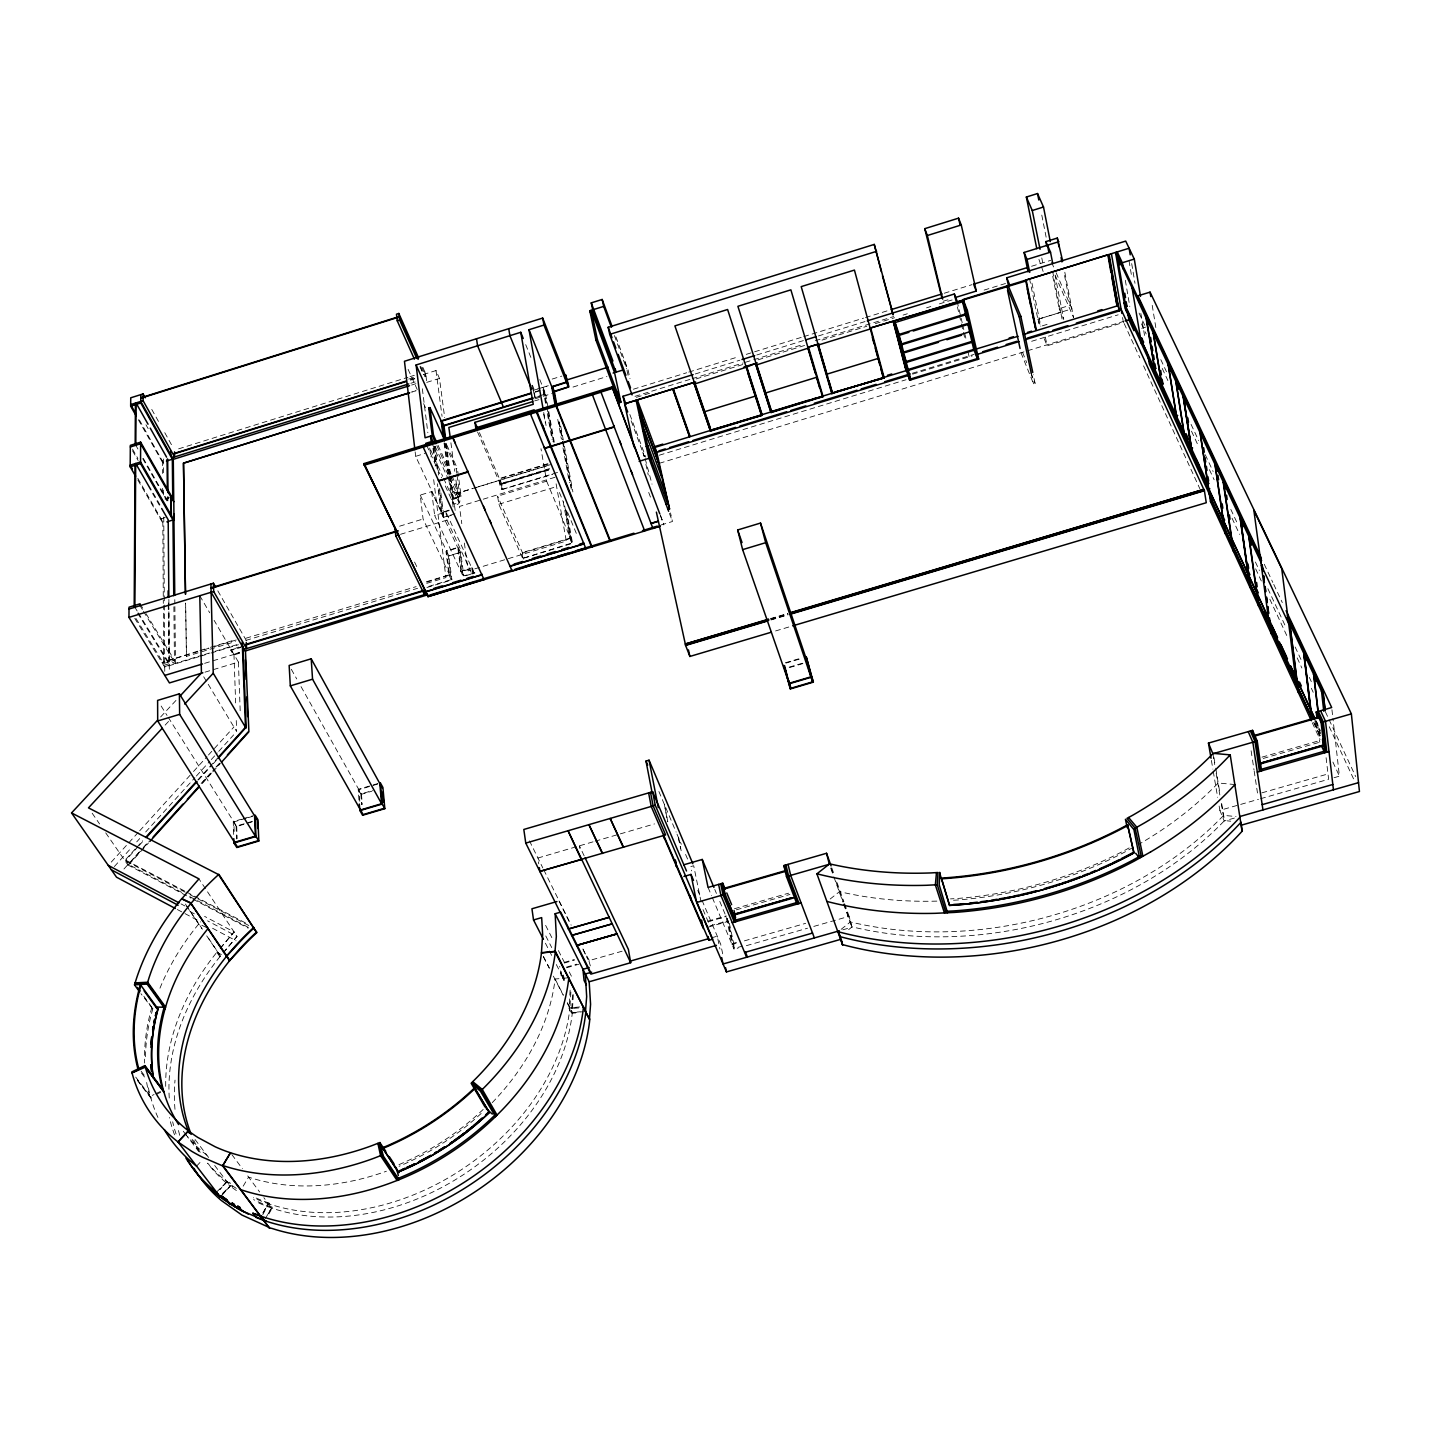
<?xml version="1.0" encoding="UTF-8"?>
<svg xmlns="http://www.w3.org/2000/svg" width="1431" height="1431" viewBox="0 0 1431 1431"><rect width="100%" height="100%" fill="white"/><g stroke="black" fill="none" stroke-linecap="round" stroke-linejoin="round"><path stroke-width="0.75" stroke-dasharray="5 3.75" d="M570.897 991.987L569.878 1008.157L578.714 1007.263M572.507 994.831L571.524 1013.166L578.822 1012.844M573.312 994.688L572.293 1012.808L583.293 1011.699M570.11 990.163L569.073 1008.318L571.541 1013.22M239.496 652.268L233.307 654.593L230.641 650.05L238.673 647.098M524.014 558.036L571.774 543.029L565.603 508.81M152.777 1008.891L140.953 993.686M151.901 1007.335L151.722 1007.907A228.262 171.219 -33.7 0 0 144.656 1063.054M152.849 1008.658L152.67 1009.302A228.119 171.201 -33.8 0 0 145.533 1060.192M268.152 1213.774L271.55 1208.014L263.876 1197.693M268.903 1213.882L272.355 1207.71L268.116 1205.904A222.807 169.377 -33.8 0 1 257.133 1201.325L253.537 1199.607M262.875 1213.059L268.366 1203.704A210.679 159.968 -34.1 0 0 569.949 1007.835L579.644 1006.959M262.732 1214.758L269.028 1203.113L272.301 1207.514M263.089 1212.665L268.33 1203.686L264.467 1202.344A224.22 170.128 -33.7 0 1 253.412 1197.747M265.254 1218.747L271.514 1207.997A210.196 159.896 -34.2 0 0 572.364 1012.486L580.092 1011.789M243.198 1186.156L248.565 1177.105A213.684 160.344 -33.7 0 0 386.406 1171.22M219.963 956.802L220.499 955.98L207.245 936.357M219.873 956.767L216.868 952.295L217.476 951.508A224.9 170.79 -34.1 0 0 165.71 1087.041M361.417 793.74L361.578 804.669M223.218 952.921L237.045 936.464L198.963 878.867M220.213 948.449L234.076 931.975L204.597 916.377M220.249 948.252L234.076 931.975M223.254 952.724L237.045 936.464L207.602 920.848M123.96 868.993L141.758 849.263M143.243 847.617L149.182 841.052M201.127 783.544L214.489 768.751M215.974 767.105L218.943 763.832M114.355 866.542L130.758 848.44M136.732 841.857L139.719 838.566M145.676 831.983L194.884 777.677M196.387 776.031L209.802 761.22M211.287 759.575L217.262 752.992M218.746 751.347L233.664 734.872M135.23 848.994L124.801 860.496L187.998 893.642M136.732 847.349L142.689 840.766M197.818 779.931L217.172 758.555M181.809 892.461L128.879 864.664L125.803 860.192L137.68 847.098M139.165 845.453L143.601 840.552M198.498 779.949L211.86 765.209M213.344 763.582L216.314 760.308M105.715 832.842L127.878 864.95L148.681 841.947M202.165 782.829L211.073 772.973M217.029 766.39L219.998 763.117M128.879 864.664L139.362 853.055M140.864 851.409L148.359 843.127M202.272 783.49L211.269 773.545M212.772 771.881L220.249 763.599M111.26 862.106L138.181 832.448M139.683 830.803L192.022 773.134M193.507 771.488L206.976 756.659M208.461 755.013L233.897 727.02M216.403 1192.238L227.601 1181.112A223.755 169.895 -33.7 0 0 230.624 1183.383M222.556 1193.4L230.856 1185.405A223.254 169.824 -33.8 0 0 233.879 1187.676M214.668 1165.46L230.266 1186.049L220.213 1196.942L230.248 1186.049A210.196 159.896 -34.2 0 1 207.549 1163.17M165.137 725.123L169.645 720.258M160.648 716.931L177.265 699.043M196.566 1166.14L200.984 1161.435M841.178 929.291L850.39 921.958A318.058 236.437 -13.8 0 0 1223.648 815.348L1236.044 816.582M848.637 929.649L852.143 926.859A317.342 236.383 -13.8 0 0 1224.525 820.589L1230.714 821.197M830.159 899.026L839.514 891.638A322.297 236.652 -14.1 0 0 937.931 901.083M1129.131 847.921L1123.55 850.98A323.048 237.027 -14.1 0 1 956.856 898.525L950.47 898.901M1133.173 847.42L1123.89 852.518A322.834 237.009 -14.1 0 1 957.303 900.027L950.846 900.403M137.537 1080.638L150.863 1098.078L154.566 1096.271M137.304 1079.743L150.631 1097.273L154.333 1095.395M156.176 1094.482L161.721 1091.781M135.73 1077.114L150.38 1096.307L154.083 1094.518M155.925 1093.624L161.488 1090.959M534.944 397.693L534.389 390.019L532.421 385.189M178.625 448.851L407.942 377.301M410.053 376.639L414.31 375.316M408.729 379.072L415.097 377.086M423.236 374.546L436.008 370.557L439.478 378.41L444.701 417.673M410.429 379.752L414.686 378.428M410.482 380.163L414.74 378.839M410.858 383.275L415.115 381.952M411.645 385.046L415.902 383.723M426.724 382.381L439.478 378.41M165.102 498.686L169.126 497.433M165.102 499.115L169.126 497.863M552.169 379.072L561.828 376.085M533.119 390.395L540.113 388.23M542.242 387.586L546.481 386.263M537.913 388.91L548.288 385.708M535.158 391.772L543.655 389.143L546.409 404.472M535.105 392.237L543.082 389.751L546.588 403.238M539.791 379.573L545.587 393.972L534.997 397.246L531.795 385.386M535.069 397.675L545.032 394.58M534.872 398.855L551.829 393.614M573.008 387.05L606.923 376.55M534.711 400.877L538.932 399.66M165.227 517.36L161.166 519.059L165.227 517.789M454.915 513.801L443.932 517.163L415.688 456.328L425.061 453.43M633.396 389.214L686.683 372.758M688.758 372.114L737.824 356.963M746.249 354.369L801.754 337.233M803.739 336.625L863.555 318.147M865.487 317.557L889.116 310.259M944.263 293.23L971.935 284.68M1031.554 266.273L1050.712 260.353M695.251 373.974L739.845 360.201M756.838 354.96L803.56 340.542M818.425 335.945L865.147 321.528M634.97 396.351L690.118 379.34M692.228 378.678L743.118 362.973M745.247 362.329L751.615 360.362M753.726 359.718L802.505 344.656M815.223 340.739L893.695 316.537M943.19 301.261L951.454 298.703M636.401 397.335L651.338 392.72M696.146 378.911L743.083 364.44M758.019 359.825L804.955 345.354M822.02 340.095L866.81 326.268M875.343 323.639L894.554 317.718M903.086 315.088L907.343 313.765M926.555 307.844L930.812 306.52M939.362 303.891L952.152 299.955M984.152 290.082L1005.492 283.499M456.757 473.124L456.185 468.885L457.383 468.509L446.418 444.147M420.249 495.09L448.869 555.979L451.91 579.913L423.075 519.006L420.249 495.09L431.697 491.566L460.049 552.581L463.197 576.496L474.216 573.151L445.935 512.012L434.648 515.464L463.197 576.496M458.85 496.79L453.52 498.042L451.337 493.284C459.118 485.485 464.717 506.95 454.378 504.499L455.577 513.586M547.572 463.751L499.347 478.562L499.795 484.715L501.905 489.563L552.777 474.341M548.198 464.02L499.598 478.938L500.439 484.465L549.164 469.529M476.648 487.273L457.67 493.105L472.463 488.651M478.759 486.629L552.563 463.984M474.573 488.007L548.377 465.361M1052.733 276.219L1059.155 308.649L1070.299 305.232L1064.02 272.731M549.558 468.581L501.494 483.338L501.905 489.563M1047.081 324.39L1040.838 326.304L1037.904 319.31L1060.729 312.298M443.646 478.401L452.929 498.704L458.224 497.076L448.994 476.756M450.693 476.201L459.923 496.539L461.14 496.163L457.383 468.509M557.518 472.427L502.531 489.277L501.691 483.75L548.091 469.511M1037.904 319.292L1071.891 308.863L1055.13 270.459M451.481 499.491L456.811 497.845L456.06 492.3L450.747 493.928L449.012 480.655M453.144 507.003L452.196 499.741L457.383 497.934L456.686 492.014M548.681 470.155L499.83 484.787M458.224 497.076L458.975 502.621L453.663 504.249L445.291 485.968M554.96 477.292L459.476 506.449L461.802 523.692M449.066 510.151L441.732 512.405L438.637 488.007M449.119 510.617L441.142 512.763L443.556 517.646L451.32 515.375M399.607 526.197L423.075 519.006M522.476 557.947L498.847 504.249L497.63 496.181L546.642 481.156L540.99 448.726M912.316 373.276L974.135 354.351M912.638 374.153L972.293 355.89M400.447 534.335L446.973 520.115L445.935 512.012M498.847 504.249L556.909 486.486M659.28 455.219L906.109 379.716M1031.644 341.294L1118.166 314.82M659.351 463.304L1123.585 321.403M1044.129 338.575L1047.134 345.783L1123.746 322.369M1141.723 328.307L1145.623 327.127M448.869 555.979L460.049 552.581M1021.001 352.795L1033.522 383.794L1035.078 383.311L1033.236 374.672M197.782 651.159L161.936 662.535L202.004 650.372M199.893 650.515L208.318 647.957M210.429 647.313L233.629 640.265M426.581 581.666L448.923 574.886L445.971 551.275L457.902 547.304L460.693 552.33L463.805 575.799L474.895 572.937L472.015 567.874L461.569 571.041L463.805 575.799M563.224 501.816L569.753 538.181L522.369 552.581L522.53 557.249M204.114 649.728L212.557 647.17M214.668 646.526L239.979 638.834M426.688 582.131L449.656 575.155L446.633 551.221L457.831 547.805L460.961 571.72L472.015 568.375L473.106 576.478M186.424 656.31L185.619 603.023L186.477 656.382L235.382 641.535M245.971 638.226L416.135 586.638M426.742 583.347L445.917 577.605L433.289 476.559M556.104 483.821L566.3 541.043L468.152 570.862L464.36 542.904M245.846 640.426L417.566 588.302M164.726 666.578L202.612 655.076M204.722 654.45L213.13 651.892M215.24 651.248L242.608 642.948M428.871 586.406L451.176 579.644L448.225 555.979L460.675 552.277M198.408 656.847L164.726 667.079L134.782 618.407M200.519 656.221L208.944 653.663M211.037 653.019L238.405 644.719M426.903 587.515L449.835 580.557M566.676 510.795L572.543 543.315L524.694 557.84L497.63 496.181M230.641 650.05L242.394 646.472M239.532 653.251L233.986 654.933L231.321 650.336L240.569 647.528M204.615 663.34L210.912 661.426M213.004 660.782L239.514 652.751M660.979 524.98L672.445 521.51L670.513 512.888M204.955 672.176L238.405 662.052L214.113 620.339M770.629 618.568L787.712 613.47M770.737 618.854L787.801 613.774M770.915 619.677L787.998 614.579M771.023 619.963L788.105 614.865M775.584 630.946L790.592 626.474M233.664 834.434L233.253 821.609L241.213 819.248M243.198 818.657L253.126 815.724M246.275 818.228L233.861 821.913L234.255 834.166M248.35 817.62L252.482 816.385M358.966 800.018L358.215 789.357L378.339 783.401M785.404 662.768L802.022 657.831M233.253 821.609L236.115 826.152L255.952 820.285M377.695 784.081L358.859 789.662L360.004 803.864M786.03 663.072L801.754 658.403M168.232 717.325L236.723 826.456L244.969 824.006M247.044 823.397L253.233 821.555M358.215 789.357L360.827 794.008L372.865 790.449M789.197 667.15L803.721 662.839M301.029 686.612L361.471 794.294L371.899 791.2M789.715 667.49L803.453 663.412M593.024 841.839L537.913 858.028L538.754 863.805M595.135 841.213L654.504 823.916M734.479 908.739L788.588 893.194M1261.999 757.142L1320.706 740.274M736.339 909.83L789.912 894.447M1263.233 758.448L1320.885 741.884M564.172 962.401L574.296 959.503M707.951 921.117L726.215 915.894M564.261 963.063L574.403 960.147M708.077 921.761L726.107 916.591M566.551 967.088L576.657 964.19M710.009 925.911L727.985 920.759M622.127 951.204L588.856 960.684L590.556 966.676M566.64 967.75L578.768 964.261M708.13 927.145L728.129 921.403L734.031 949.218L738.128 948.038M711.511 937.842L717.271 936.178L719.936 949.021M727.359 918.452L732.672 943.512L736.464 942.421M736.106 943.226L732.01 944.406L726.554 918.72M744.388 940.865L805.653 923.335M1261.909 792.846L1328.004 773.938M732.672 943.512L734.693 948.324L742.242 946.159M746.374 945.676L807.513 928.218M813.81 926.412L849.12 916.323L851.928 927.216L841.5 930.186M1234.416 818.067L1224.22 820.983L1219.856 810.357L1258.457 799.321M1260.568 798.713L1328.63 779.269L1325.768 754.942M1334.014 777.731L1339.416 776.174L1332.941 718.595M561.882 976.014L564.351 980.664M578.643 1007.979L569.144 1008.569M492.228 1102.639A213.684 160.344 -33.7 0 0 555.085 979.037L568.84 977.749M586.692 955.962L589.644 961.006M1234.971 784.564L1218.21 782.99A322.297 236.652 -14.1 0 1 1138.969 844.236M271.55 1208.014L267.669 1206.655A223.701 170.056 -33.8 0 1 256.632 1202.04M206.332 927.431L198.82 923.871A228.119 171.201 -33.8 0 0 159.199 990.109M216.94 952.331L222.342 955.014M125.803 860.192L184.688 891.066M186.656 892.085L192.541 895.18M194.491 896.2L247.491 923.979M189.965 894.661L195.886 897.774M197.872 898.811L249.209 925.732M189.661 896.575L195.528 899.67M197.496 900.689L248.475 927.467M127.878 864.95L191.003 898.113M192.97 899.151L248.189 928.164M181.004 903.891L184.939 905.966M189.929 911.475L195.814 914.606M177.301 909.508L200.805 922.029M212.575 928.272L236.097 940.775M268.974 1203.06L264.914 1201.611A223.325 169.448 -33.7 0 1 253.913 1197.032M561.167 975.799L559.7 966.301M141.168 1071.247L145.229 1076.577M141.454 1073.017L146.463 1079.636M185.529 1134.175L198.587 1151.365M195.045 1139.523L208.693 1157.572M231.84 1154.549L242.429 1168.805M247.724 1175.924L259.637 1191.969M143.833 996.262L151.561 1006.887M92.174 813.219L99.562 823.916M185.422 904.052L202.433 929.22M186.71 906.27L201.699 928.469M206.708 935.856L220.446 956.194M161.148 706.038L167.051 715.446M135.963 618.46L163.671 663.519L174.439 660.246L144.638 611.341M134.872 607.263L137.161 611.019M138.324 612.897L169.395 663.644L168.93 608.318M137.644 613.112L168.751 663.841L168.25 604.079M140.041 603.81L143.494 609.463M140.041 605.671L142.331 609.445M143.476 611.323L175.494 663.805L174.797 599.661M203.703 676.774L236.652 731.581L236.187 718.362M199.785 595.725L209.713 612.772M137.805 478.312L163.796 523.585M137.805 479.957L162.83 523.102M132.511 449.101L137.895 458.475M132.493 450.729L138.127 460.496M135.802 445.274L137.948 449.03M143.315 458.403L168.035 501.548L167.999 497.076M142.689 458.6L167.427 501.744L167.391 497.273M217.816 590.824L246.204 640.319M138.342 419.712L162.454 462.285M145.962 424.757L148.144 428.62M139.415 420.016L163.402 462.821M291.316 669.297L296.718 678.92M151.758 409.427L159.342 422.986M164.762 432.681L172.328 446.257M441.088 512.692L437.439 483.767M543.422 956.445L549.254 967.75M555.085 979.037L563.224 994.778M567.284 1002.648L572.364 1012.486M543.404 956.874L549.379 968.447M553.368 976.157L563.331 995.439M567.302 1003.167L572.293 1012.808M545.426 943.208L548.395 949.021M549.379 950.953L552.366 956.767M556.319 964.512L564.261 980.002L563.152 972.615M545.783 935.946L551.722 947.572M545.622 925.374L552.509 938.951M558.412 950.578L564.315 962.222M569.234 971.917L571.398 976.175M529.452 840.838L542.796 867.902M543.78 869.869L571.166 925.195M582.9 948.914L587.783 958.788M558.984 900.958L570.558 924.337M583.097 949.665L587.926 959.414M563.492 980.36L562.365 972.83M414.561 562.061L417.405 567.946M448.923 574.886L451.176 579.644M584.17 855.863L579.466 845.9L580.092 849.746M1264.253 564.243L1272.803 582.417M1273.751 584.42L1282.301 602.594M1139.058 313.067L1144.782 325.302M1160.809 359.61L1166.48 371.756M1191.075 424.381L1198.659 440.587M1205.278 454.754L1213.112 471.515M1230.821 509.4L1237.672 524.05M1255.416 562.025L1259.387 570.522M1267.884 588.696L1285.825 627.082M1295.144 647.027L1301.87 661.426M1309.329 677.4L1311.315 681.639M1325.41 711.797L1355.694 776.586M1141.473 323.889L1146.195 334.013M1162.24 368.429L1167.893 380.574M1191.486 431.178L1198.087 445.345M1209.41 469.636L1214.132 479.761M1232.055 518.219L1239.604 534.425M1255.649 568.822L1261.319 580.968M1269.816 599.195L1287.739 637.654M1297.166 657.902L1301.888 668.027M1311.333 688.257L1313.211 692.318M1329.256 726.733L1353.78 779.358M446.973 520.115L471.675 573.366M1315.787 720.509L1318.595 726.572M1315.84 720.866L1320.509 730.973M1314.731 720.741L1320.545 733.352M1315.196 723.657L1319.847 733.745M1332.905 762.043L1339.416 776.174M1314.642 723.621L1320.223 735.731M1314.213 723.013L1320.258 736.124M1313.658 722.351L1319.686 735.462M1312.281 722.762L1320.026 739.594M1124.176 323.549L1139.845 357.786M1143.548 365.835L1199.804 488.633M430.642 449.978L442.716 476.362M452.196 499.741L454.378 504.499M426.688 445.363L441.571 477.847M435.113 446.275L448.064 474.716M432.126 443.682L458.975 502.621M438.083 445.345L450.998 473.804M451.91 475.825L461.14 496.163M436.849 445.721L449.763 474.18M408.103 369.341L417.226 389.518M423.612 403.631L425.436 407.674M422.342 388.749L427.851 432.734M445.202 444.522L456.185 468.885M419.927 366.658L422.628 372.722L424.918 372.006L426.545 380.396L425.705 373.777L422.217 365.942M421.716 367.034L425.365 375.512M420.356 366.515L424.864 376.621M1051.588 262.374L1054.236 268.438M1055.076 275.092L1073.572 317.575L1063.931 267.669M479.421 432.591L501.691 483.75M477.56 431.965L502.531 489.277M1043.145 271.496L1038.942 259.422M1059.155 308.649L1063.734 319.292L1055.202 275.986M703.015 909.615L709.096 923.836M697.756 890.368L701.154 898.328M702.013 900.314L720.669 944.138L722.888 954.835M658.904 791.522L676.13 832.109M676.988 834.13L681.299 844.272M685.592 854.414L688.186 860.514M708.059 887.453L711.529 895.681M712.388 897.738L734.031 949.218M714.767 889.438L716.43 893.427M719.775 901.423L728.129 921.403M546.642 481.156L572.543 543.315M569.753 538.181L571.774 543.029M559.414 492.497L563.564 502.549M567.713 512.584L577.677 536.679M1022.539 352.312L1026.707 362.651M1030.892 372.99L1035.078 383.311M525.714 344.638L531.509 359.02M648.708 492.443L650.998 498.543M660.353 515.017L663.662 524.175M660.246 515.071L663.841 524.927M629.855 414.507L645.757 457.097M631.143 420.803L644.379 456.561M645.131 458.564L652.017 484.161M669.404 513.353L672.445 521.51M615.938 336.929L628.102 370.003L629.998 378.607M614.4 335.552L626.653 368.858M472.659 568.071L473.518 574.242M458.475 547.518L461.569 571.041M443.288 517.396L439.621 488.526M831.822 867.973L834.076 874.287M837.081 882.694L843.861 901.602M844.612 903.712L849.12 916.323M830.982 867.848L833.128 873.786M835.972 881.729L843.235 901.995M843.968 904.07L852.143 926.859M830.856 868.438L833.11 874.735M833.862 876.827L842.895 902.031M843.646 904.124L851.928 927.216M149.629 1095.896L149.486 1095.377A228.262 171.219 -33.7 0 1 146.177 1079.475M957.142 301.261L962.187 322.673M962.669 324.765L966.211 339.755M957.375 306.806L958.877 313.21M959.378 315.357L960.899 321.76M961.399 323.889L962.902 330.293M963.403 332.421L964.923 338.825M967.946 351.65L969.449 358.054M661.802 519.238L662.034 520.24M625.132 361.9L628.442 376.961M643.95 455.416L644.147 456.328L642.108 450.443M645.864 464.127L648.261 475.038M1031.214 372.99L1033.522 383.794M729.363 923.263L734.693 948.324M1029.444 278.329L1038.799 323.621M1045.345 337.108L1047.134 345.783M1031.948 283.159L1040.838 326.304M701.101 902.031L693.695 865.737L690.762 866.596L691.638 870.871M1041.768 257.92L1042.644 262.231M678.58 837.868L681.156 850.712M678.437 837.904L680.673 848.816M1041.786 215.097L1046.455 238.798M1052.59 271.175L1062.446 320.991M667.812 821.716L664.324 804.311L667.687 821.752M560.809 426.545L564.029 443.968M564.422 446.15L572.883 491.888M559.306 422.038L562.526 439.514M562.92 441.696L571.38 487.577M558.859 421.698L562.079 439.12M562.472 441.303L571.291 489.205M557.75 419.39L561.363 439.049M562.973 447.778L569.395 482.712M545.587 393.972L548.359 409.302M548.753 411.502L554.298 442.179M548.162 411.895L553.618 442.215M546.803 406.654L553.099 441.714M564.673 505.948L570.522 538.45L522.583 553.01L523.531 559.074M543.082 389.751L545.801 404.901M547.358 413.559L552.026 439.532M543.726 412.45L546.052 425.508M543.691 414.114L545.265 422.861M1122.548 317.485L1123.246 321.546M533.048 388.713L533.656 392.237M1125.321 280.279L1129.81 306.574M1129.023 260.818L1131.617 276.147M1211.395 760.433L1212.88 769.127M1213.238 771.291L1217.656 797.335M1219.123 806.011L1219.856 810.357M1140.865 313.443L1144.55 335.426M1131.688 263.59L1134.998 283.32M1213.953 757.589L1215.366 766.068M1215.724 768.179L1219.981 793.436M1221.734 803.882L1224.542 820.589M1212.898 753.761L1214.722 764.601M1216.189 773.277L1219.838 794.956M1221.287 803.632L1224.22 820.983M1152.223 305.34L1156.159 329.577M1251.123 750.792L1252.179 757.822M1252.519 760.004L1254.003 769.878M1254.164 770.933L1257.491 793.007M561.31 971.631L561.864 975.334M457.044 475.253L459.923 496.539M450.908 442.769L454.772 471.3M455.917 479.975L457.705 493.176M446.293 443.377L453.52 498.042M436.008 370.557L442.054 416.349M445.631 443.36L449.71 474.341M450.014 476.559L452.929 498.704M444.719 442.984L448.744 473.607M449.03 475.79L451.337 493.284M444.057 443.02L448.708 478.437M434.917 446.186L438.584 475.02M440.837 492.765L443.932 517.163M434.273 446.383L437.367 470.781M433.593 448.1L435.829 465.844M432.967 448.297L435.203 466.041M429.729 448.028L430.856 456.883M431.697 491.566L434.648 515.464M1319.346 728.934L1320.115 735.409M1317.504 722.78L1319.811 742.188M415.151 451.91L415.688 456.328M1331.939 709.74L1332.69 716.394M361.471 794.294L362.293 804.455M360.827 794.008L361.703 804.633M238.405 662.052L240.247 712.727M233.969 654.432L235.65 702.925M236.723 826.456L237.135 838.691M236.115 826.152L236.544 838.977M173.884 606.798L174.457 662.106L163.689 665.379L163.331 605.599M168.858 599.464L168.912 606.1M167.874 496.396L167.91 500.85M168.769 602.988L169.341 671.819M163.384 458.993L163.492 475.575M163.581 490.028L163.617 496.396M163.76 517.074L164.315 602.862M164.332 605.08L164.78 675.414M162.436 460.71L162.526 473.464M162.615 488.329L162.633 492.586M162.812 521.456L163.313 603.381M236.383 1190.538A224.041 170.432 -33.8 0 1 230.266 1186.049M236.312 1188.392A224.56 170.504 -33.7 0 1 227.01 1181.756A210.679 159.968 -34.1 0 1 207.799 1163.278M176.049 1133.978A224.399 170.718 -34.2 0 1 172.668 1121.815M169.252 1098.024A224.399 170.718 -34.2 0 1 220.499 955.962M174.546 1134.837A224.9 170.79 -34.1 0 1 169.377 1117.504M200.179 1152.349A210.196 159.896 -34.2 0 1 192.505 1137.412M198.891 1151.204A210.679 159.968 -34.1 0 1 191.557 1138.2M481.156 1113.461A213.684 160.344 -33.7 0 1 425.49 1153.511M423.773 1154.441A213.684 160.344 -33.7 0 1 399.052 1166.283M206.887 1155.175A213.684 160.344 -33.7 0 1 187.568 1136.661M186.37 1135.212A213.684 160.344 -33.7 0 1 182.918 1130.74M483.195 1109.436A213.845 160.361 -33.7 0 1 394.58 1166.444M157.947 1117.45A228.119 171.201 -33.8 0 1 152.187 1102.478L150.47 1096.683A228.119 171.201 -33.8 0 1 147.822 1084.805M179.751 1135.338A223.54 170.593 -34.3 0 1 178.231 1129.47M174.993 1109.329A223.54 170.593 -34.3 0 1 175.029 1080.101M227.01 1181.756L219.802 1189.555L226.992 1181.738M415.938 390.752L411.681 392.076L415.974 390.824"/><path stroke-width="1.5" d="M174.528 451.838L174.582 456.936L143.082 400.698L143.1 393.919L130.74 397.8L130.668 406.154L136.16 415.831M140.041 605.671L140.041 603.81L129.04 607.191L128.951 617.387L169.43 682.927L202.88 672.803M166.89 521.85L172.972 519.972L140.542 463.608L140.632 442.143L130.346 445.363L130.185 466.828L135.623 476.219M166.407 461.05L172.346 459.208L140.775 402.987L140.793 394.634M134.192 607.46L135.051 463.662M135.176 445.47L135.426 403.113M134.872 607.263L135.695 463.465M135.802 445.274L136.034 402.916M245.488 651.338L248.887 731.796L221.751 761.954M217.798 758.663L246.168 727.216L243.037 646.186L242.411 646.973M949.558 905.447L941.401 878.097A333.137 241.839 -14.3 0 0 1127.574 824.811L1133.924 852.894A330.078 242.233 -14.1 0 1 949.558 905.447L939.523 872.481M939.827 872.463L939.183 884.716L947.572 912.817M504.034 406.959L502.782 407.263M502.013 402.129L500.778 402.505M945.998 912.817L937.269 884.734L938.003 872.499L931.295 872.91A326.304 236.848 -14.3 0 1 829.604 863.859L816.904 873.822L842.626 944.961L838.208 931.134L840.426 937.198M944.424 912.978L935.355 884.913L936.482 872.66M585.44 1012.182L586.674 996.548L585.297 973.992L591.683 972.168M266.399 1221.269L240.766 1210.322L220.213 1196.942L177.963 1141.902A231.053 171.523 -33.4 0 1 133.512 1078.08L131.974 1072.767L145.05 1066.274L146.57 1071.354A216.439 160.63 -33.4 0 0 188.463 1130.848A230.677 171.201 -33 0 0 197.907 1137.484L215.294 1146.839A230.337 170.808 -33.1 0 0 226.545 1151.418L230.516 1152.76A216.439 160.63 -33.4 0 0 371.738 1145.712L378.982 1142.904L381.755 1155.228L398.373 1179.985A228.119 171.201 -33.8 0 0 496.163 1115.983L481.371 1090.333L471.908 1082.462A216.439 160.63 -33.4 0 0 541.49 952.688L555.407 951.347L589.429 1019.194L590.574 1004.294L589.178 981.773L555.156 913.711L560.684 912.119L590.645 972.436M585.798 1012.075L554.978 951.543L556.337 936.482L555.156 913.711M147.643 982.238L165.549 1007.066L165.03 1008.891L147.107 984.063L147.643 982.238L135.086 982.882L134.514 984.85L139.666 991.916M165.298 1007.979L147.375 983.151L149.074 977.659A216.439 160.63 -33.4 0 1 191.235 903.068L199.929 893.087A219.641 163.152 -33.4 0 1 218.854 874.341L256.453 932.153A213.308 162.401 -34.2 0 0 238.19 950.613L229.461 960.666L190.86 903.283L181.701 898.883L198.963 878.867L71.55 812.933L157.625 720.187M269.368 1227.995L222.789 1165.514L230.48 1152.742L222.61 1165.889L269.368 1227.995L271.729 1228.353A223.54 170.593 -34.3 0 0 589.84 1018.997M583.293 548.771L525.32 566.211M222.61 1165.889L202.719 1157.285A265.504 196.834 -32.5 0 1 191.593 1151.24L178.016 1141.956L188.463 1130.848L191.164 1134.407M260.818 1216.636L261.05 1216.243A224.9 170.79 -34.1 0 0 583.526 1006.601M226.456 956.194L235.203 946.124A213.791 162.472 -34.1 0 1 253.52 927.646L253.144 927.807M145.658 837.475L196.315 781.576M218.675 756.91L245.488 727.324L242.233 642.34M146.57 837.278L197.031 781.594M153.135 837.028L182.846 804.168M187.318 799.249L199.195 786.102M227.422 754.906L248.225 731.903M149.844 841.464L199.285 786.8M839.657 936.858L839.89 936.607A330.955 246.597 -13.8 0 0 1241.017 822.235L1242.072 831.161L1230.213 754.87L1213.238 753.35A326.304 236.848 -14.3 0 1 1132.851 815.151L1126.984 818.353L1135.123 828.138L1141.419 857.187M162.132 728.361L88.472 807.871L218.478 874.52L256.453 932.153M184.671 704.034L213.237 673.214L210.912 583.973M180.288 695.788L201.431 672.999L199.785 595.725M178.016 1141.956L188.463 1130.848M497.058 1115.107L482.283 1089.456L472.749 1081.639M481.531 1090.189L481.371 1090.333A231.053 171.523 -33.4 0 0 555.407 951.347M486.218 1108.667L492.3 1114.069M495.502 1116.645L480.458 1091.209L471.121 1083.213L485.002 1106.968M190.86 903.283L229.836 960.451M1133.96 859.548L1140.901 855.649M1150.506 852L1134.282 861.086A336.732 247.295 -14.1 0 1 953.994 912.441L935.319 913.318A336.088 246.865 -14.1 0 1 827.082 901.476M1135.033 828.281L1144.532 822.879A340.274 247.08 -14.3 0 0 1230.195 754.87M1139.631 858.171L1133.781 828.978M131.759 1071.962L144.871 1065.576L163.42 1090.35M475.521 581.702L429.98 595.511M173.992 520.437L173.795 501.333M379.823 1142.582L385.851 1151.383M399.034 1179.699L382.542 1154.906M396.19 1167.463L398.337 1175.531M398.373 1179.985L390.591 1182.972A228.119 171.201 -33.8 0 1 241.052 1189.769M381.648 1155.264L374.081 1158.198A231.053 171.523 -33.4 0 1 222.789 1165.514M377.891 1143.351L380.574 1155.693L397.103 1180.486M253.376 927.073L254.092 927.896A213.058 161.918 -34.1 0 0 235.721 946.428L226.026 956.82M256.31 931.581L256.918 932.511A212.575 161.846 -34.2 0 0 238.709 950.917L229.032 961.292M397.299 1178.733L397.478 1178.661A228.28 171.219 -33.7 0 0 495.376 1114.624L496.307 1115.84L501.995 1110.098A228.119 171.201 -33.8 0 0 568.84 977.749M171.326 515.911L171.148 496.807M418.621 357.875L398.82 313.461L396.476 314.194L397.246 320.812L414.418 359.163M140.793 397.818L399.177 316.555L418.156 359.36M140.775 398.229L399.231 316.966M130.686 404.597L143.082 400.698M397.246 320.812L399.589 320.061L398.82 313.461M130.668 406.154L140.775 402.987M130.346 446.973L140.614 443.753L173.741 501.78L173.276 459.333L140.775 401.431M556.087 404.562L553.672 391.468L568.304 386.925L566.962 379.93L542.671 318.076L404.454 361.274L414.901 449.692M623.093 369.967L615.956 372.185L592.72 309.811L591.253 302.871L602.165 299.473L612.11 326.518M433.271 442.215L430.498 436.115L425.079 437.797L416.099 364.977L520.741 332.296L523.227 338.467M542.957 408.103L529.005 329.72L543.959 325.052L542.671 318.076M589.805 310.724L591.271 310.259L614.543 372.615L620.875 402.236L619.426 402.683L595.958 340.202L589.805 310.724L591.361 314.874M592.72 309.811L603.667 306.395L602.165 299.473M130.185 466.828L140.542 463.608M174.403 453.359L406.171 381.075M174.421 453.77L406.225 381.487M408.729 383.937L172.328 457.634L172.757 500.081M173.276 459.333L409.516 385.708M632.091 394.902L609.713 334.389L608.175 327.288L874.252 244.415L893.141 314.426M941.884 297.809L924.748 228.674L958.537 218.156L961.256 224.971L976.282 291.048L955.604 297.433M1036.777 248.654L1026.349 197.031L1037.529 193.543L1043.503 207.012L1050.282 241.553M185.475 594.133L183.472 463.125L409.534 392.738M185.511 594.223L183.508 463.215L409.57 392.827M609.713 334.389L876.684 251.301M942.671 299.151L927.36 235.525L961.256 224.971M595.958 340.202L597.425 339.755L591.271 310.259M1026.349 197.031L1032.27 210.518L1043.503 207.012M435.918 443.699L432.234 435.561L428.745 407.978L429.962 407.602L444.594 440.086M567.749 379.68L608.121 367.159M530.919 393.078L441.159 420.893L443.199 436.383M444.433 440.802L441.839 421.125L530.99 393.507M556.051 406.458L552.455 386.853L566.855 382.292L565.692 374.886L568.93 386.871L554.369 391.683L556.784 404.758M532.887 397.907L443.288 425.651L416.099 364.977M613.112 373.062L614.543 372.615M445.703 438.995L443.968 425.866L532.958 398.319M1046.741 245.935L1045.882 241.606L1057.312 238.065L1062.678 261.175M450.067 436.294L448.851 427.458L532.654 401.61M432.234 435.561L433.468 435.185L429.962 407.602M534.228 409.803L475.772 427.869L474.967 422.36L533.262 404.311L520.741 332.296M1028.102 271.872L1024.095 252.464L1058.922 241.66M425.758 443.342L431.196 441.66L430.498 436.115M660.246 526.268L427.976 596.673L363.957 463.608L612.146 386.871L640.14 461.283M1024.095 252.464L1027.047 259.422L1050.515 252.16L1052.644 263M364.118 465.272L423.147 447.027L484.072 579.662L483.928 578.661M891.03 309.668L942.135 293.892M974.064 284.018L1027.297 267.579M633.933 446.866L623.04 396.262L693.123 374.618M741.974 359.539L754.709 355.621M805.689 339.88L816.296 336.607M867.275 320.866L954.352 293.999L957.16 301.297M1008.605 286.415L1006.744 277.811L1125.714 241.088L1134.282 259.065L1140.507 296.396M695.627 381.934L624.667 403.81L627.69 411.931M744.013 366.98L757.285 362.919M807.943 347.268L818.943 343.905M1124.265 302.925L1115.554 252.625L1116.609 252.303L1119.883 264.789M673.053 389.787L689.653 436.777L672.856 388.946L624.9 403.739M761.56 413.863L746.481 367.141L755.836 363.367M817.745 344.281L808.104 347.25M1035.811 329.863L1025.812 281.031L870.263 328.093M1025.955 280.082L1107.862 254.825L1110.939 272.301M1111.708 276.684L1117.074 305.876L1108.345 254.682L1118.112 305.554L1109.293 255.29M694.303 384.116L746.821 367.034L762.294 415.24L710.474 431.107L694.089 383.293L710.474 431.107M755.962 365.12L808.712 347.966L823.111 396.62L771.041 412.557L755.729 364.297L771.041 412.557M893.785 322.547L894.947 322.19L898.31 331.795L910.832 379.877L907.361 369.735L973.795 349.397L977.319 358.591L910.599 379M966.962 320.347L962.526 301.351L963.689 300.993M893.91 322.923L963.832 301.369M1118.237 255.738L1117.164 256.077L1115.554 252.625M963.421 300.26L967.392 310.527L978.679 359.127L909.687 380.217L897.148 332.153L898.31 331.795M962.526 301.351L966.211 310.885L967.392 310.527M1118.738 260.71L1117.235 251.945L1122.315 262.749L1134.282 259.065M965.531 313.944L898.221 334.657L901.458 343.905L969.055 323.12L965.531 313.944L967.857 320.347M908.971 332.314L898.453 335.552L894.947 322.19M913.175 331.026L965.728 314.838M639.478 415.312L640.963 414.847L658.224 461.623M639.55 415.616L640.963 414.847M467.83 471.693L438.584 480.727L438.458 479.761M544.495 448.153L614.132 426.688M901.691 344.782L969.27 324.032M642.877 430.695L644.379 430.23L661.766 477.346M704.428 411.77L755.496 396.083M765.46 393.024L816.761 377.265M826.76 374.207L878.33 358.376M642.948 430.999L644.379 430.23M902.836 352.312L969.681 331.795L973.223 340.989L906.056 361.578L903.48 354.173M1006.601 286.057L1019.248 316.877L1020.84 316.376L1032.788 372.525M905.143 352.545L938.557 342.295M946.911 339.719L961.543 335.23M1132.082 287.846L1133.173 287.506L1118.362 256.042L1117.307 256.364L1132.082 287.846L1141.491 343.887L1142.671 343.529M906.288 362.454L973.42 341.866M646.329 446.311L647.832 445.846L665.29 492.997M1139.022 302.442L1137.931 295.841L1150.059 292.139L1351.365 713.872L1359.45 791.504L1241.911 825.007M646.401 446.615L647.832 445.846M654.611 446.615L662.821 444.111M887.435 375.298L891.781 373.974M1009.159 338.02L1013.416 336.714M1027.404 332.439L1031.608 331.151M1097.666 310.921L1101.888 309.615M1117.754 304.767L1117.539 305.733L1108.703 255.469M1270.048 621.752L1124.999 308.184L1124.068 302.817L1125.303 302.621M712.334 429.64L762.294 415.24M770.808 411.734L808.282 400.251M812.45 398.981L823.111 396.62M835.829 391.826L884.215 377.891L831.644 393.096M907.469 370.235L654.808 447.438L669.547 508.989L668.062 509.454M975.101 349.361L1018.049 336.285M1023.523 334.532L1118.38 305.554L1119.328 310.903L1025.562 339.594M710.903 430.588L761.596 414.99L727.61 309.507L674.895 325.892L710.885 430.516M771.488 412.039L822.449 396.441L790.878 289.849L737.895 306.306L771.47 411.967M883.553 377.712L832.377 393.4L801.199 286.629L854.432 270.083L883.553 377.712L883.374 376.55M129.023 609.051L213.452 583.204L215.634 587.014M1125.803 306.574L1126.966 306.216M1126 306.681L1127.038 306.359L1126.143 301.708M211.019 587.855L397.872 530.668M658.868 450.854L665.254 448.887M669.511 447.581L688.687 441.714M692.944 440.426L735.552 427.368M739.809 426.08L786.674 411.734M790.914 410.429L805.85 405.867M814.346 403.256L856.972 390.216M861.212 388.91L876.148 384.349M884.626 381.737L910.241 373.902M982.614 351.758L997.568 347.178M1006.047 344.585L1016.743 341.311M1027.333 338.074L1048.69 331.527M1052.894 330.239L1067.866 325.66M1076.327 323.066L1121.117 309.364L1204.401 490.726L790.234 614.239M211.019 588.356L397.925 531.151M669.547 508.989L656.811 452.375L908.381 375.459M976.55 354.584L1019.176 341.544M656.811 452.375L637.654 400.698L650.175 457.187L648.762 457.616L668.653 511.314M1127.896 311.582L1126.734 311.94L1116.609 252.303M128.951 617.387L213.666 591.486L213.452 583.204M424.005 590.574L424.47 594.652L395.761 535.784L398.337 534.979M639.138 461.319L648.923 458.331L636.097 400.286M656.829 462.374L658.296 461.927L641.034 415.151M1125.142 320.955L1129.935 319.453M1147.465 317.897L1146.177 318.29L1132.225 288.132L1133.316 287.81L1261.605 560.594M1160.237 378.034L1162.92 383.812L1161.578 384.045L1153.261 333.351L1154.549 332.958L1155.264 337.376M1140.579 338.521L1141.759 338.163M1140.775 338.628L1141.831 338.306L1143.673 342.295M663.734 493.123L665.218 492.675M666.202 504.463L667.705 504.016L650.175 457.187M246.007 644.326L424.363 590.198M1154.441 368.608L1155.693 368.232L1154.96 363.832M1154.584 368.912L1155.837 368.536M246.025 644.809L424.417 590.681M433.826 588.409L442.197 585.869M452.429 582.757L460.925 580.181M466.917 578.357L473.411 576.389M514.123 564.047L522.565 561.471M532.26 558.537L540.685 555.979M546.982 554.065L555.407 551.525M561.703 549.611L568.983 547.393M579.537 544.191L583.759 542.921L583.955 543.923L510.062 566.336L509.901 565.317M425.633 591.683L481.836 574.636M510.026 566.086L583.902 543.673M651.016 523.317L658.332 521.099M658.367 521.349L651.069 523.567L650.855 522.565M244.057 649.352L426.993 593.883M164.78 675.414L202.522 663.966M427.744 594.759L245.041 651.069L211.126 592.255M429.926 595.028L459.727 585.995M462.946 585.011L512.065 570.128L512.209 571.148L452.768 437.868L530.418 413.863L585.959 548.788L585.762 547.787M514.963 569.252L553.26 557.643M557.446 556.373L568.071 553.153M576.353 550.631L633.915 533.191M642.43 530.615L657.294 526.107M484.036 579.43L427.976 596.673M512.173 570.897L585.905 548.538M652.894 528.236L660.192 526.036M1161.722 384.367L1162.992 383.973M1177.033 380.753L1175.71 381.165L1168.34 365.03L1176.497 415.849M1163.797 389.214L1162.598 389.572L1153.44 333.298L1146.374 318.237L1154.763 368.858M257.705 828.495L257.365 820.339L179.394 693.82L157.607 700.403L157.696 720.974L237.403 846.866L258.206 840.712M382.345 788.123L311.207 658.797L289.151 665.451L290.314 685.878L363.134 814.597L384.17 808.372M737.663 529.971L760.505 523.066L807.37 662.249L812.611 681.854L790.842 688.293L742.635 549.629L737.663 529.971L742.045 542.582M1192.166 453.609L1183.204 397.138L1184.528 396.727L1185.691 403.417M1184.689 397.067L1183.204 397.138M157.696 720.974L179.644 714.355L179.394 693.82M1176.157 415.58L1177.516 415.366M1176.318 415.902L1177.606 415.527M290.314 685.878L312.548 679.188L311.207 658.797M742.635 549.629L765.674 542.689L760.505 523.066M1178.393 420.768L1177.158 421.125L1168.197 364.726L1153.583 333.602M1185.834 436.884L1184.6 437.242L1175.745 380.771L1176.872 380.431L1178.357 389.232M1201.36 432.52L1199.858 432.591L1201.199 432.18L1201.861 436.544M1191.182 448.046L1192.631 447.992L1191.325 448.368M1225.902 528.236L1224.399 528.289L1214.991 464.825L1216.368 464.413L1217.334 470.978M1216.529 464.771L1214.991 464.825M1209.016 483.356L1207.764 483.75L1124.068 302.817M1234.72 551.042L1233.433 551.418L1223.255 482.408L1224.632 481.997L1225.759 488.919M1223.255 482.408L1224.793 482.354M768.501 619.194L685.27 644.022L768.608 619.498M789.84 612.844L1203.865 489.348L789.948 613.13M768.787 620.303L685.503 645.131L689.885 656.453L771.309 632.216M790.127 613.935L1204.365 490.422L1206.261 502.728L792.738 625.848M1208.587 489.152L1209.839 488.776M766.748 621.233L685.628 645.435L656.382 512.119M1191.522 448.314L1183.544 397.407L1200.054 432.52L1210.465 501.476L1211.717 501.118M1250.479 581.523L1249.12 581.934L1250.569 581.702L1249.12 581.934L1240.14 518.398L1241.553 517.968L1242.788 526.733M1241.732 518.344L1240.14 518.398M1224.399 528.289L1225.741 527.896L1225.079 523.513M1224.542 528.45L1225.812 528.057M1259.817 605.51L1258.511 605.903L1248.798 536.804L1250.211 536.392L1251.427 545.157M1250.39 536.768L1248.798 536.804M1232.663 546.052L1233.933 545.676M234.523 842.322L255.38 836.169L254.557 815.777M233.951 842.984L255.988 836.473L258.814 841.017L236.831 847.528L233.951 842.984L233.808 838.709M360.505 809.964L381.594 803.721L379.787 783.455M359.288 804.079L359.932 810.608L382.238 804.025L384.814 808.676L362.562 815.259L359.771 810.179M788.606 683.946L811.663 677.131L813.363 682.14L790.341 688.937L783.848 665.433M652.25 793.418L645.989 761.095L649.048 760.183L692.837 863.716M1270.8 628.495L1257.974 600.68L1248.995 536.75L1240.516 518.702L1249.478 582.238L1257.813 600.305L1258.994 599.947L1256.203 593.937M1257.76 600.519L1259.083 600.144M1259.155 600.322L1257.616 600.358M686.504 870.996L652.625 791.737L523.818 829.461L525.767 843.109L590.878 974.117L630.695 962.705L628.388 949.397L585.118 857.849M1296.79 679.01L1295.824 679.278L1268.796 620.875L1269.798 620.571M525.767 843.109L655.255 805.259L712.71 939.219L708.9 940.31L651.212 806.44L648.619 792.917M1270.782 628.925L1271.998 628.137M1270.746 628.71L1272.087 628.334M1291.138 623.415L1289.492 623.451M1272.803 633.7L1271.479 634.094L1269.494 617.906M664.556 838.977L663.626 834.452M1313.103 717.199L1311.458 717.217L1303.73 653.77L1305.215 653.341L1306.02 659.906M1305.412 653.752L1303.73 653.77M1314.928 673.983L1313.408 674.412L1315.125 674.395L1315.894 680.959M1298.954 686.54L1297.523 686.952L1299.133 686.934M556.909 901.548L531.938 908.774L533.53 919.972L543.44 939.326M683.732 864.807L702.245 859.459L713.926 887.435M1297.667 687.13L1299.044 686.737M1299.724 692.103L1298.346 692.497L1289.689 623.397M1287.185 615.008L1322.995 691.155L1321.278 691.173L1322.799 690.744L1325.07 710.402M533.53 919.972L541.669 917.611L542.653 934.711L541.419 953.01L554.978 951.543M683.893 876.47L690.976 874.43L693.516 880.405M725.177 889.062L722.762 883.213L708.059 887.453L702.245 859.459M796.978 904.142L786.478 876.595L783.866 865.576L826.546 853.27L831.071 865.88M1211.037 758.269L1208.462 743.083L1252.572 730.365L1257.205 740.99L1261.605 770.844M1316.985 718.469L1316.198 711.994L1331.689 707.522L1286.093 610.661M568.375 928.916L609.159 917.378M568.483 929.113L609.141 917.271M1311.458 717.217L1313.014 717.003M722.834 888.687L786.138 870.442M1253.645 735.659L1319.597 716.645M786.299 871.103L722.977 889.366L725.445 895.323M1253.932 736.303L1319.901 717.289M690.887 900.01L690.171 895.699M691.119 900.188L690.028 895.734M690.976 874.43L696.647 902.46L725.123 894.268L736.41 921.51M786.478 876.595L829.354 864.235L826.546 853.27M1257.205 740.99L1212.898 753.761L1208.462 743.083M1321.439 745.712L1324.677 752.76L1321.117 722.583L1351.365 713.872M576.639 945.515L617.065 933.996M791.898 897.738L733.513 914.498L791.844 897.809M1262.053 762.723L1322.977 745.229L1262.142 762.759M733.656 915.178L794.133 897.809M1260.228 763.975L1323.281 745.873M734.765 920.366L797.461 902.371M1260.3 769.574L1325.571 750.846M732.278 922.691L801.127 902.943M1257.294 772.078L1328.988 751.525M589.107 967.535L582.936 969.306L584.063 980.414L586.406 985.1M629.998 961.185L708.756 938.629M589.178 981.773L716.43 945.354M744.639 952.456L812.54 933.066M1262.178 804.651L1332.816 784.474M839.407 930.794L723.049 963.993L721.707 957.572M1240.516 816.332L1358.52 782.65M696.647 902.46L726.447 971.917L841.178 939.219L842.626 944.961M140.9 985.369L140.149 985.422A224.184 166.407 -33.4 0 0 137.68 1068.045L138.467 1067.669A223.308 165.746 -33.4 0 1 140.9 985.369L157.947 1008.855A220.624 165.459 -33.7 0 0 153.296 1077.811M157.195 1008.909L144.084 990.842M134.514 984.85L147.107 984.063M147.375 983.151L134.8 983.866L136.643 978.017A231.053 171.523 -33.4 0 1 181.755 898.632L191.235 903.068M156.051 1007.102L164.189 1007.191A213.845 160.361 -33.7 0 0 162.454 1089.116L162.597 1089.581M937.269 884.734L926.465 885.288A340.274 247.08 -14.3 0 1 816.958 873.804M945.533 911.332L953.529 910.939A336.965 247.313 -14.1 0 0 1133.96 859.548M585.905 1011.27A224.381 170.718 -34.2 0 1 264.198 1220.536L256.095 1217.513L252.858 1213.238L261.73 1216.475L264.95 1220.768M269.565 1227.619L241.893 1215.026L221.411 1200.555A223.54 170.593 -34.3 0 1 193.99 1168.358M252.858 1213.238L261.014 1216.261M243.324 1211.663L237.796 1206.19L241.052 1210.465M248.261 1214.114L230.069 1204.026L215.974 1193.472M237.796 1206.19L240.086 1207.388M108.273 865.397L179.036 902.854M111.385 869.833L178.142 905.233M175.333 908.47L116.537 877.203L71.55 812.933M237.796 1208.658L232.18 1203.024L235.453 1207.299M234.541 1204.383L232.18 1203.024M230.069 1204.026L226.796 1199.75L220.964 1195.654L224.238 1199.929M220.964 1195.654L226.796 1199.75M474.591 1087.846L489.348 1112.477A221.483 166.103 -33.7 0 1 398.194 1172.061L382.506 1147.787A223.308 165.746 -33.4 0 0 474.591 1087.846L489.348 1112.477M1128.612 817.53L1136.84 827.279L1142.922 856.346M1133.495 829.139L1125.428 819.301L1127.199 827.601M1135.642 853.252L1138.307 856.543M1127.574 824.811L1133.924 852.894A329.881 242.107 -14.1 0 1 949.629 905.376M219.694 1196.513L216.922 1192.667A224.9 170.79 -34.1 0 1 185.923 1158.126M145.103 1066.399L163.796 1091.728L145.3 1067.168L132.01 1072.928M137.394 987.408L139.97 990.95M382.506 1147.787L398.963 1172.687M389.357 1156.731L394.026 1163.832M179.644 714.355L255.863 836.938M213.237 673.214L245.971 728.111M132.439 469.046L130.185 465.182L140.56 461.963L173.938 520.025M213.666 591.486L246.543 648.601L246.293 642.394M136.768 465.343L150.863 489.76M153.028 493.516L155.192 497.255M157.356 501.011L159.521 504.767M161.685 508.524L168.196 519.793L168.84 597.246M140.632 442.143L172.74 498.471M131.777 406.529L136.16 414.274M137.126 404.848L148.037 424.22M150.219 428.102L166.586 457.151M143.1 393.919L145.264 397.8M312.548 679.188L382.041 804.526M586.477 1013.398L589.429 1019.194M363.957 463.608L398.748 535.14M427.851 595.654L364.029 464.503L612.325 387.747L659.78 513.836M630.695 962.705L568.071 830.749L581.326 859.584M1137.931 295.841L1261.409 558.197M1215.348 465.111L1223.451 482.354L1232.86 546.195L1249.317 581.862M1223.612 482.694L1240.355 518.326L1250.014 587.461L1251.32 587.086L1249.478 583.079M1249.174 537.126L1261.301 562.955M1286.88 617.387L1303.945 653.717L1311.655 717.629M1153.261 333.351L1154.692 333.28L1155.407 337.68M1261.373 565.406L1288.812 623.88L1290.959 623.022L1291.692 627.798M1320.563 710.742L1325.5 721.313L1333.442 789.805M1318.38 711.368L1323.299 721.957L1326.841 752.134M1317.289 711.69L1322.208 722.261L1325.75 752.456M1316.198 711.994L1321.117 722.583M1185.995 433.629L1188.767 439.639M602.272 853.484L588.928 824.65L602.594 853.27M1221.806 513.765L1224.668 520.204M1248.011 570.414L1249.925 574.815M1256.49 588.964L1258.35 593.024M1299.527 682.015L1301.387 686.057M1128.826 313.568L1131.581 319.56M1143.602 345.551L1147.34 353.6M1179.323 422.771L1181.183 426.796M1189.197 444.147L1191.719 449.602M1196.137 459.154L1198.874 465.075M1208.319 487.864L1277.472 637.564M1280.96 644.755L1287.489 658.85M1290.565 665.88L1314.856 718.487M1271.909 625.794L1277.525 637.922M1279.386 641.964L1285.932 656.131M1290.601 666.256L1314.892 718.845M1264.646 612.218L1267.437 618.264M1211.771 499.383L1149.343 364.011L1147.859 355.21M1224.578 528.236L1209.839 496.253L1200.198 432.86L1215.187 464.771L1225.33 533.817M1224.739 528.576L1232.699 545.837M1270.978 628.871L1297.72 686.898M1311.672 717.164L1297.899 687.291L1289.796 623.594M1209.642 496.128L1311.619 717.396M1256.418 598.14L1258.976 603.667M1210.465 501.476L1311.351 720.741M1119.328 310.903L1118.291 306.467M433.468 435.185L436.24 441.285M623.594 847.277L610.178 818.443L623.218 847.277M428.745 407.978L430.57 412.039M441.839 421.125L443.968 425.866M453.555 439.084L455.398 443.199M483.553 506.306L485.377 510.366M489.509 519.614L491.298 523.657M399.589 320.061L416.743 358.43M1045.882 241.606L1050.515 252.16M474.967 422.36L477.65 428.495M1251.481 730.669L1256.114 741.312L1260.532 771.166M1250.39 730.991L1255.023 741.616L1259.459 771.47M1248.226 731.617L1252.841 742.242L1262.965 809.91M663.322 835.704L703.337 928.522L701.601 919.972M645.989 761.095L647.706 765.138M503.408 407.03L477.578 345.783L476.505 338.736M1036.277 329.72L1026.295 280.887M745.462 952.223L747.465 957.035M746.642 957.267L720.938 895.466L718.612 884.412M728.719 903.265L732.833 913.193M735.373 921.814L724.086 894.554L721.725 883.517L724.14 889.349M734.336 922.101L723.031 894.858L720.687 883.803M1006.744 277.811L1009.749 285.091M726.787 892.962L731.617 904.642M1008.175 285.574L1020.84 316.376M536.41 412.182L591.611 547.036L591.432 546.07M531.652 389.035L509.901 335.677L508.72 328.665M542.474 425.168L544.245 429.497M552.455 386.853L554.369 391.683M529.005 329.72L553.672 391.468M973.581 284.179L976.282 291.048M543.959 325.052L568.304 386.925M963.188 300.349L869.762 328.2L870.084 329.041M605.546 429.336L592.112 393.99M605.689 429.694L644.665 530.901L644.469 529.989M975.012 349.54L978.679 359.127M924.748 228.674L927.36 235.525M619.605 440.605L621.179 444.755M630.999 470.477L632.574 474.645M814.382 937.931L790.681 875.378L788.052 864.378M799.053 903.551L788.588 875.987L785.959 864.986M783.866 865.576L786.102 871.497M798.015 903.837L787.533 876.291L784.904 865.29M597.425 339.755L620.875 402.236M623.04 396.262L626.062 404.365M648.601 452.411L650.944 458.832M591.253 302.871L612.915 361.041M608.175 327.288L612.039 337.716M613.577 341.884L615.885 348.144M618.192 354.405L625.902 375.262M628.209 381.522L630.516 387.783M640.229 417.333L642.483 423.433M603.667 306.395L611.323 327.216M640.033 411.269L642.286 417.369M893.069 314.802L882.48 275.95M893.749 321.742L906.449 370.951L975.137 349.915L973.527 343.207M897.148 332.153L893.516 321.814L906.324 370.575M893.284 321.886L906.002 370.522M906.163 369.574L909.687 380.217M695.591 385.1L710.402 428.155M765.674 542.689L812.611 681.854M748.019 373.491L761.328 414.829M757.178 366.121L771.434 410.84M818.21 344.138L827.619 376.299M831.787 392.344L817.995 345.104M807.889 348.216L815.312 373.258M816.546 377.426L819.641 387.855M828.835 380.485L831.894 390.931M831.912 393.919L817.656 345.211L870.889 328.79L884.215 377.891M872.355 337.466L874.073 343.798M875.217 348.001L879.779 364.851M880.906 369.073L883.195 377.498M813.363 682.14L806.19 656.596L811.663 677.131M805.689 657.24L810.93 676.845L789.107 683.303L784.564 665.612M900.94 345.175L903.659 355.604M904.75 359.789L907.594 370.593M874.252 244.415L881.371 271.747M788.821 680.44L790.842 688.293M785.583 670.423L790.341 688.937M694.232 382.363L673.321 388.821L689.903 435.811M380.002 1142.493L382.936 1154.745M954.352 293.999L955.854 300.403M966.211 310.885L977.516 359.467M966.784 314.033L963.331 299.401L1129.113 248.243L1130.222 254.825M969.252 324.587L971.22 333.029M967.946 324.569L973.849 349.897M958.537 218.156L959.986 224.542M688.454 649.924L689.885 656.453M1007.531 290.368L1020.07 348.484M652.733 527.484L652.947 528.486L600.966 392.058L612.486 388.499L612.146 386.871M734.031 910.492L735.606 917.843M1019.248 316.877L1031.214 372.99M733.191 913.014L733.978 916.681M615.205 368.697L615.956 372.185M722.762 883.213L725.123 894.268M617.172 392.112L619.426 402.683M1027.279 288.865L1030.875 306.127M1031.769 310.438L1035.364 327.699M613.953 425.776L614.275 427.082L544.639 448.511L544.317 447.188M725.553 967.642L726.447 971.917M1027.047 259.422L1029.73 272.373M600.805 391.307L601.002 392.219L530.436 414.024L530.275 413.112M708.13 936.5L708.9 940.31M1032.27 210.518L1040.051 249.298M1037.529 193.543L1038.799 200.018M1047.474 245.202L1048.762 251.713M675.36 860.174L676.595 866.882L675.235 860.21M610.375 540.328L610.572 541.276L556.194 405.098M609.928 540.453L610.107 541.419L555.711 405.241M649.048 760.183L658.296 807.603M1057.312 238.065L1058.994 246.74M1061.087 257.562L1061.927 261.909M652.625 791.737L655.255 805.259M650.515 792.345L653.126 805.886L665.612 834.935L539.791 871.425L581.684 859.476M565.048 375.083L566.39 382.095L551.74 386.638L555.353 406.279M591.879 545.927L592.076 546.892L536.732 411.126M570.057 439.675L570.218 440.587M569.574 439.818L569.753 440.73M550.828 445.596L550.989 446.508M550.22 445.381L550.524 446.651M1111.404 253.734L1121.832 313.425M536.249 411.269L536.41 412.217M1124.784 293.23L1125.535 297.612M1127.413 311.046L1128.934 319.811L1133.942 330.686L1132.44 321.921M1122.315 262.749L1123.442 269.332M1148.556 324.497L1147.322 317.593L1146.034 317.986L1155.461 374.135M1150.596 337.412L1151.329 341.812M1152.062 346.213L1152.778 350.613M1153.511 355.013L1154.245 359.431M1160.684 370.432L1161.4 374.85M1162.115 379.251L1162.848 383.669M1150.059 292.139L1150.774 296.539M1170.343 370.736L1169.324 364.386L1168.018 364.78L1169.467 364.69L1170.147 368.93M1183.956 431.965L1175.888 381.093L1183.401 397.067L1191.361 447.992M1187.855 417.941L1188.517 422.199M571.702 935.516L612.253 923.836L571.595 935.319M1203.686 447.814L1204.347 452.196M1205.081 457.687L1205.725 461.945M1206.369 466.184L1207.013 470.441M1207.979 476.809L1208.623 481.066M1252.572 730.365L1253.198 734.622M1217.978 475.36L1218.622 479.743M1222.181 503.819L1222.825 508.184M1226.546 495.126L1227.172 499.508M1229.408 514.838L1230.034 519.22M539.326 867.633L539.898 871.64M1248.029 563.993L1248.637 568.375M467.687 470.763L467.991 472.069L438.745 481.066L438.619 480.1M481.728 573.867L481.871 574.886L425.669 591.933L425.544 590.914M1256.579 582.417L1257.169 586.799M1262.231 564.941L1262.804 569.753M1263.77 575.799L1264.271 580.718M1265.201 586.46L1265.755 591.683M1266.632 597.121L1267.24 602.63M1267.848 606.583L1268.707 613.595M1262.035 564.995L1262.911 571.577M1263.519 575.96L1264.396 582.524M1264.986 586.907L1265.576 591.289M1266.471 597.872L1267.061 602.254M1267.651 606.637L1268.528 613.201M1269.422 619.784L1270.603 628.549M1268.796 620.875L1253.86 510.295L1281.747 568.733L1295.753 679.296M452.661 437.099L452.786 438.029L423.165 447.188L423.057 446.257M444.165 432.287L445.041 438.923M1311.851 717.557L1304.124 654.128L1313.622 674.359L1318.023 711.994M1322.494 739.272L1323.013 743.673M1318.237 711.923L1313.819 674.77L1321.511 691.119L1323.764 711.261M1322.995 691.155L1325.267 710.831M394.902 527.628L395.761 535.784M384.814 808.676L382.9 787.461L380.342 782.811L382.238 804.025M382.721 792.166L383.633 802.308M258.814 841.017L257.938 819.695L255.129 815.133L255.988 836.473M245.399 659.816L246.168 679.475M246.847 696.951L247.617 716.609M173.867 513.944L174.761 595.224M172.954 518.308L173.759 595.743M170.7 451.391L170.736 454.808M171.148 497.237L171.326 515.482M167.677 459.083L167.964 492.604M167.087 459.262L167.338 490.565M168.143 590.806L168.196 597.442M220.159 1196.888A224.381 170.718 -34.2 0 1 188.194 1160.72M488.794 1111.994A220.624 165.459 -33.7 0 1 485.538 1115.089A220.553 165.406 -33.7 0 0 488.794 1112.084L489.259 1112.477A221.268 165.942 -33.7 0 1 398.247 1171.971M471.926 1127.002A220.624 165.459 -33.7 0 1 466.023 1131.742A220.553 165.406 -33.7 0 0 471.98 1127.038M453.806 1140.757A220.624 165.459 -33.7 0 0 464.825 1132.672A220.553 165.406 -33.7 0 1 450.067 1143.405A220.624 165.459 -33.7 0 0 452.554 1141.634M430.642 1155.407A220.624 165.459 -33.7 0 1 418.603 1161.883M414.525 1163.904A220.624 165.459 -33.7 0 1 411.806 1165.228M410.429 1165.871A220.624 165.459 -33.7 0 1 406.315 1167.75A220.553 165.406 -33.7 0 0 414.543 1163.958M404.937 1168.376A220.624 165.459 -33.7 0 1 399.392 1170.755M151.006 1064.664A221.483 166.103 -33.7 0 0 151.614 1071.443A221.25 165.924 -33.7 0 1 151.078 1064.646M151.078 1044.004A221.483 166.103 -33.7 0 1 151.722 1037.01A221.25 165.924 -33.7 0 0 150.953 1047.456M153.224 1026.492A221.483 166.103 -33.7 0 0 152.652 1029.998A221.25 165.924 -33.7 0 1 153.296 1026.474M154.602 1019.462A221.483 166.103 -33.7 0 0 153.868 1022.968A221.25 165.924 -33.7 0 1 154.673 1019.444M475.146 1088.329A224.184 166.407 -33.4 0 1 382.685 1148.503M196.566 1166.14A228.119 171.201 -33.8 0 1 164.44 1129.846M430.659 1155.443A220.553 165.406 -33.7 0 1 418.621 1161.936M404.955 1168.429A220.553 165.406 -33.7 0 1 402.183 1169.628M153.421 1077.883A220.553 165.406 -33.7 0 1 158.072 1008.962M190.395 1132.207A210.196 159.896 -34.2 0 1 229.819 960.434M189.232 1133.102A210.679 159.968 -34.1 0 1 226.814 955.962M178.642 1124.569A213.684 160.344 -33.7 0 1 165.048 1095.842L163.438 1090.404A213.684 160.344 -33.7 0 1 165.137 1008.515L166.944 1002.505A213.684 160.344 -33.7 0 1 208.228 928.325M1240.176 816.994A331.688 246.669 -13.8 0 1 838.101 931.724M1133.441 852.304A329.255 241.624 -14.1 0 1 1121.171 858.707M1119.436 859.584A329.255 241.624 -14.1 0 1 1112.245 863.072M1110.456 863.913A329.255 241.624 -14.1 0 1 1099.491 868.85M1095.842 870.424A329.255 241.624 -14.1 0 1 1090.261 872.731M1088.419 873.482A329.255 241.624 -14.1 0 1 1082.784 875.7M1080.906 876.416A329.255 241.624 -14.1 0 1 1067.633 881.228M1065.719 881.872A329.255 241.624 -14.1 0 1 1061.891 883.16M1059.977 883.786A329.255 241.624 -14.1 0 1 1044.487 888.508M1036.688 890.654A329.255 241.624 -14.1 0 1 1020.965 894.518M1018.997 894.965A329.255 241.624 -14.1 0 1 1013.059 896.235M1011.091 896.647A329.255 241.624 -14.1 0 1 1007.12 897.434M1005.152 897.809A329.255 241.624 -14.1 0 1 999.196 898.901M997.228 899.24A329.255 241.624 -14.1 0 1 991.254 900.224M987.301 900.815A329.255 241.624 -14.1 0 1 981.308 901.655M977.355 902.174A329.255 241.624 -14.1 0 1 969.395 903.086M963.457 903.677A329.255 241.624 -14.1 0 1 953.547 904.464M1128.057 825.383A333.978 242.447 -14.3 0 1 941.365 878.831M1234.971 784.564A336.088 246.865 -14.1 0 1 1150.524 852M1242.412 830.91A329.72 246.49 -13.7 0 1 842.859 944.693M1233.862 545.497L1232.502 545.891L1233.862 545.497M616.976 933.799L576.621 945.408L616.976 933.799M473.106 1126.036A220.624 165.459 -33.7 0 0 482.211 1118.13A220.553 165.406 -33.7 0 1 473.142 1126.072M438.512 1150.757A220.624 165.459 -33.7 0 0 444.952 1146.714A220.553 165.406 -33.7 0 1 438.53 1150.81M434.595 1153.118A220.624 165.459 -33.7 0 0 437.206 1151.544A220.553 165.406 -33.7 0 1 434.613 1153.171M156.265 1012.415A221.483 166.103 -33.7 0 0 155.389 1015.938A221.25 165.924 -33.7 0 1 156.337 1012.415"/></g></svg>
